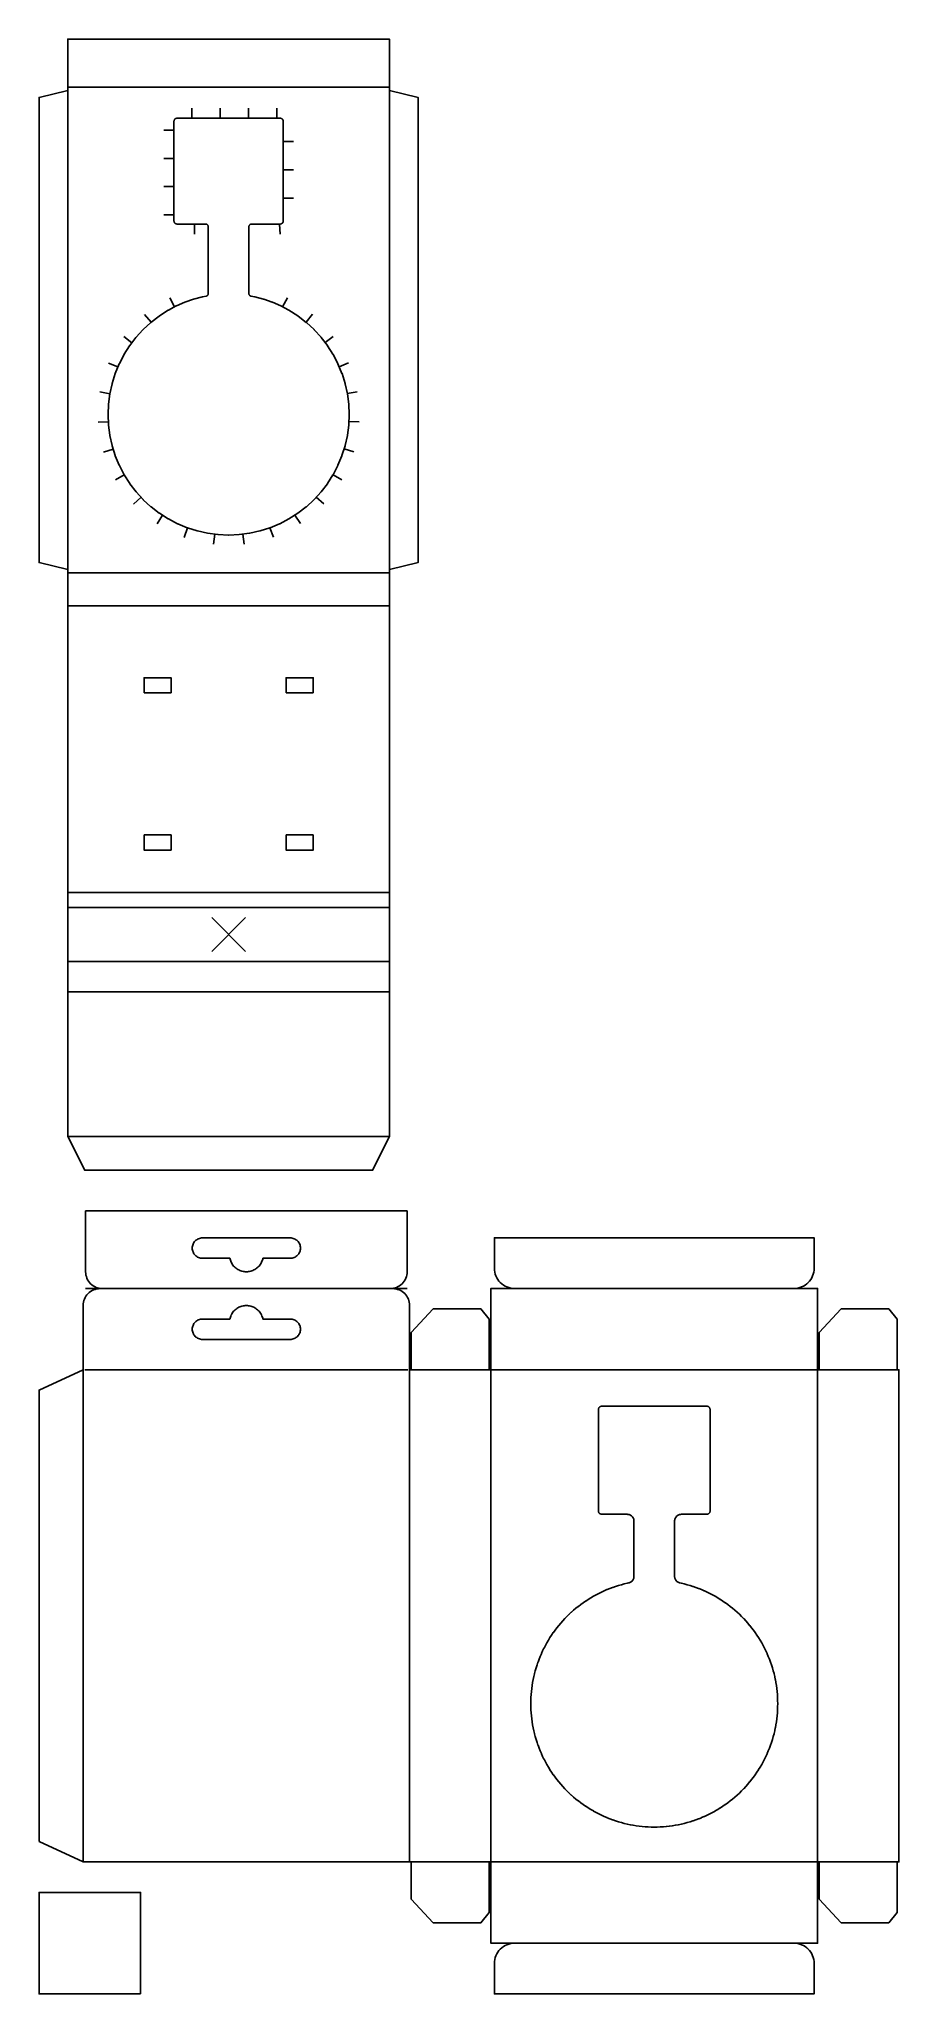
# Model space of a CAD drawing. Extents: x 0 to 254, y 0 to 578.
import ezdxf

# ---------------------------------------------------------------- set-up
doc = ezdxf.new("R2010")
doc.units = 0
for name, color, linetype in [('KONTROLLE_30MM', 7, 'Continuous'), ('RILLEN_BERG', 5, 'Continuous'), ('RILLEN_TAL', 3, 'Continuous'), ('SCHNEIDEN', 1, 'Continuous')]:
    doc.layers.add(name, color=color, linetype=linetype)

msp = doc.modelspace()

# ---------------------------------------------------------------- linework, layer by layer
at = {"layer": 'KONTROLLE_30MM', "color": 7}
msp.add_lwpolyline([(30, 0), (30, 30), (0, 30), (0, 0)], close=True, dxfattribs=at)
at = {"layer": 'RILLEN_BERG', "color": 5}
for points in [[(8.47, 563.95), (103.57, 563.95)], [(8.47, 420.35), (103.57, 420.35)], [(8.47, 410.6), (103.57, 410.6)], [(8.47, 325.8), (103.57, 325.8)], [(8.47, 296.4), (103.57, 296.4)], [(8.47, 253.6), (103.57, 253.6)], [(13.75, 208.6), (108.8, 208.6)], [(134.6, 208.65), (229.15, 208.65)], [(13, 39.05), (13, 184.6)], [(109.55, 39.05), (109.55, 184.6)], [(110.05, 184.6), (133.1, 184.6)], [(133.6, 39.05), (133.6, 184.6)], [(133.6, 184.6), (230.15, 184.6)], [(230.15, 39.05), (230.15, 184.6)], [(230.65, 184.6), (253.7, 184.6)], [(110.05, 39.05), (133.1, 39.05)], [(133.6, 39.05), (230.15, 39.05)], [(230.65, 39.05), (253.7, 39.05)], [(134.6, 15), (229.15, 15)]]:
    msp.add_lwpolyline(points, dxfattribs=at)
at = {"layer": 'RILLEN_TAL', "color": 3}
for points in [[(8.47, 421.35), (8.47, 562.95)], [(103.57, 421.35), (103.57, 562.95)], [(31.02, 384.8), (39.02, 384.8)], [(73.03, 384.8), (81.03, 384.8)], [(31.02, 342.8), (39.02, 342.8)], [(73.03, 342.8), (81.03, 342.8)], [(8.47, 321.35), (103.57, 321.35)], [(8.47, 305.35), (103.57, 305.35)], [(13.5, 184.6), (109.05, 184.6)]]:
    msp.add_lwpolyline(points, dxfattribs=at)
at = {"layer": 'SCHNEIDEN', "color": 1}
for points in [[(0, 560.95), (0, 560.95), (8.47, 562.95), (8.47, 562.95), (8.47, 562.95), (8.47, 562.95), (8.47, 562.95), (8.47, 562.95), (8.47, 562.95), (8.47, 562.95), (8.47, 562.95), (8.47, 562.95), (8.47, 562.95), (8.47, 562.95), (8.47, 562.95), (8.47, 562.95), (8.47, 562.95), (8.47, 578.2), (8.47, 578.2), (8.47, 578.2), (103.57, 578.2), (103.57, 578.2), (103.57, 578.2), (103.57, 562.95), (103.57, 562.95), (103.57, 562.95), (103.57, 562.95), (103.57, 562.95), (103.57, 562.95), (103.57, 562.95), (103.57, 562.95), (103.57, 562.95), (103.57, 562.95), (103.57, 562.95), (103.58, 562.95), (103.58, 562.95), (103.58, 562.95), (103.58, 562.95), (112.05, 560.95), (112.05, 560.95), (112.05, 560.95), (112.05, 423.35), (112.05, 423.35), (112.05, 423.35), (103.58, 421.35), (103.58, 421.35), (103.58, 421.35), (103.58, 421.35), (103.57, 421.35), (103.57, 421.35), (103.57, 421.35), (103.57, 421.35), (103.57, 421.35), (103.57, 421.35), (103.57, 421.35), (103.57, 421.35), (103.57, 421.35), (103.57, 421.35), (103.57, 421.35), (103.57, 253.6), (103.57, 253.6), (103.57, 253.6), (103.57, 253.6), (103.57, 253.6), (98.57, 243.6), (98.57, 243.6), (98.57, 243.6), (13.47, 243.6), (13.47, 243.6), (13.47, 243.6), (8.47, 253.6), (8.47, 253.6), (8.47, 253.6), (8.47, 253.6), (8.47, 253.6), (8.47, 421.35), (8.47, 421.35), (8.47, 421.35), (8.47, 421.35), (8.47, 421.35), (8.47, 421.35), (8.47, 421.35), (8.47, 421.35), (8.47, 421.35), (8.47, 421.35), (8.47, 421.35), (8.47, 421.35), (8.47, 421.35), (8.47, 421.35), (8.47, 421.35), (0, 423.35), (0, 423.35), (0, 423.35), (0, 560.95)], [(52.93, 431.64), (52.86, 431.64), (49.83, 432.04), (49.77, 432.06), (46.79, 432.72), (46.72, 432.74), (43.83, 433.65), (43.76, 433.68), (40.97, 434.84), (40.9, 434.87), (38.23, 436.26), (38.17, 436.3), (35.57, 437.95), (35.52, 437.99), (33.09, 439.86), (33.04, 439.9), (30.8, 441.97), (30.75, 442.02), (28.7, 444.25), (28.66, 444.31), (26.82, 446.7), (26.78, 446.76), (25.17, 449.3), (25.14, 449.36), (23.73, 452.06), (23.7, 452.13), (22.53, 454.94), (22.51, 455), (21.6, 457.9), (21.58, 457.97), (20.92, 460.93), (20.91, 461), (20.52, 464.01), (20.51, 464.08), (20.38, 467.12), (20.38, 467.18), (20.51, 470.19), (20.51, 470.26), (20.9, 473.26), (20.92, 473.32), (21.57, 476.28), (21.58, 476.35), (22.49, 479.25), (22.52, 479.32), (23.69, 482.15), (23.72, 482.21), (25.14, 484.94), (25.17, 485), (26.77, 487.52), (26.81, 487.57), (28.63, 489.96), (28.67, 490.01), (30.71, 492.25), (30.76, 492.3), (33, 494.37), (33.06, 494.41), (35.49, 496.29), (35.55, 496.33), (38.17, 498.01), (38.23, 498.04), (40.56, 499.27), (40.61, 499.3), (43.05, 500.35), (43.11, 500.38), (45.63, 501.25), (45.69, 501.27), (48.29, 501.95), (48.35, 501.96), (49.35, 502.14), (49.44, 502.17), (49.52, 502.19), (49.59, 502.22), (49.66, 502.26), (49.73, 502.31), (49.78, 502.36), (49.84, 502.42), (49.89, 502.49), (49.93, 502.55), (49.96, 502.62), (49.99, 502.7), (50.01, 502.78), (50.02, 502.85), (50.02, 502.95), (50.02, 522.68), (50.02, 522.78), (50.01, 522.86), (49.99, 522.93), (49.96, 523.01), (49.93, 523.08), (49.89, 523.14), (49.84, 523.21), (49.79, 523.27), (49.73, 523.32), (49.67, 523.36), (49.6, 523.41), (49.53, 523.44), (49.46, 523.46), (49.38, 523.48), (49.3, 523.5), (49.21, 523.5), (40.81, 523.5), (40.76, 523.5), (40.72, 523.5), (40.63, 523.51), (40.62, 523.52), (40.53, 523.54), (40.52, 523.54), (40.44, 523.57), (40.43, 523.57), (40.34, 523.61), (40.34, 523.62), (40.26, 523.67), (40.25, 523.67), (40.18, 523.73), (40.17, 523.73), (40.11, 523.8), (40.1, 523.81), (40.05, 523.88), (40.04, 523.89), (39.99, 523.96), (39.99, 523.97), (39.95, 524.05), (39.94, 524.06), (39.91, 524.15), (39.91, 524.16), (39.89, 524.24), (39.89, 524.26), (39.88, 524.34), (39.88, 524.39), (39.87, 524.43), (39.87, 553.87), (39.88, 553.91), (39.88, 553.96), (39.89, 554.05), (39.89, 554.06), (39.91, 554.14), (39.91, 554.15), (39.94, 554.24), (39.95, 554.25), (39.99, 554.33), (39.99, 554.34), (40.04, 554.42), (40.05, 554.42), (40.1, 554.49), (40.11, 554.5), (40.17, 554.57), (40.18, 554.57), (40.25, 554.63), (40.26, 554.64), (40.34, 554.68), (40.35, 554.69), (40.43, 554.73), (40.44, 554.73), (40.52, 554.76), (40.53, 554.76), (40.62, 554.78), (40.63, 554.79), (40.72, 554.8), (40.76, 554.8), (40.81, 554.8), (71.24, 554.8), (71.29, 554.8), (71.33, 554.8), (71.42, 554.79), (71.43, 554.78), (71.52, 554.76), (71.53, 554.76), (71.61, 554.73), (71.62, 554.73), (71.71, 554.69), (71.71, 554.68), (71.79, 554.64), (71.8, 554.63), (71.87, 554.57), (71.88, 554.57), (71.94, 554.5), (71.95, 554.49), (72, 554.42), (72.01, 554.41), (72.06, 554.34), (72.06, 554.33), (72.1, 554.25), (72.11, 554.24), (72.14, 554.15), (72.14, 554.14), (72.16, 554.06), (72.16, 554.04), (72.17, 553.96), (72.17, 553.91), (72.18, 553.87), (72.18, 524.43), (72.17, 524.39), (72.17, 524.34), (72.16, 524.26), (72.16, 524.24), (72.14, 524.16), (72.14, 524.15), (72.11, 524.06), (72.1, 524.05), (72.06, 523.97), (72.06, 523.96), (72.01, 523.89), (72, 523.88), (71.95, 523.81), (71.94, 523.8), (71.88, 523.73), (71.87, 523.73), (71.8, 523.67), (71.79, 523.66), (71.71, 523.62), (71.7, 523.61), (71.62, 523.57), (71.61, 523.57), (71.53, 523.54), (71.52, 523.54), (71.43, 523.52), (71.42, 523.51), (71.33, 523.5), (71.29, 523.5), (71.24, 523.5), (62.84, 523.5), (62.75, 523.5), (62.67, 523.48), (62.59, 523.46), (62.52, 523.44), (62.45, 523.41), (62.38, 523.36), (62.32, 523.32), (62.26, 523.27), (62.21, 523.21), (62.16, 523.14), (62.12, 523.08), (62.09, 523.01), (62.06, 522.93), (62.04, 522.86), (62.03, 522.78), (62.02, 522.68), (62.02, 502.95), (62.03, 502.85), (62.04, 502.78), (62.06, 502.7), (62.09, 502.62), (62.12, 502.55), (62.16, 502.49), (62.21, 502.42), (62.27, 502.36), (62.32, 502.31), (62.39, 502.26), (62.46, 502.22), (62.53, 502.19), (62.61, 502.17), (62.7, 502.14), (63.7, 501.96), (63.76, 501.95), (66.36, 501.27), (66.42, 501.25), (68.94, 500.38), (69, 500.35), (71.44, 499.3), (71.49, 499.27), (73.82, 498.04), (73.88, 498.01), (76.5, 496.33), (76.56, 496.29), (78.99, 494.41), (79.05, 494.37), (81.29, 492.3), (81.34, 492.25), (83.38, 490.01), (83.42, 489.96), (85.24, 487.57), (85.28, 487.52), (86.88, 485), (86.91, 484.94), (88.33, 482.21), (88.36, 482.15), (89.53, 479.32), (89.56, 479.25), (90.47, 476.35), (90.48, 476.28), (91.13, 473.32), (91.15, 473.26), (91.54, 470.26), (91.54, 470.19), (91.67, 467.18), (91.67, 467.12), (91.54, 464.08), (91.53, 464.01), (91.14, 461), (91.13, 460.93), (90.47, 457.97), (90.45, 457.9), (89.54, 455), (89.52, 454.94), (88.35, 452.13), (88.32, 452.06), (86.91, 449.36), (86.88, 449.3), (85.27, 446.76), (85.23, 446.7), (83.39, 444.31), (83.35, 444.25), (81.3, 442.02), (81.25, 441.97), (79.01, 439.9), (78.96, 439.86), (76.53, 437.99), (76.48, 437.95), (73.88, 436.3), (73.82, 436.26), (71.15, 434.87), (71.08, 434.84), (68.29, 433.68), (68.22, 433.65), (65.33, 432.74), (65.26, 432.72), (62.28, 432.06), (62.22, 432.04), (59.19, 431.64), (59.12, 431.64), (56.06, 431.5), (55.99, 431.5)], [(0, 45.05), (0, 45.05), (0, 178.6), (0, 178.6), (0, 178.6), (13, 184.6), (13, 184.6), (13, 184.6), (13, 184.6), (13, 184.6), (13, 184.6), (13, 184.6), (13, 184.6), (13, 184.6), (13, 184.6), (13, 184.6), (13, 184.6), (13, 184.6), (13, 203.6), (13, 203.6), (13.02, 204.09), (13.02, 204.09), (13.1, 204.58), (13.1, 204.58), (13.22, 205.05), (13.22, 205.05), (13.38, 205.51), (13.38, 205.51), (13.59, 205.96), (13.59, 205.96), (13.84, 206.38), (13.84, 206.38), (14.13, 206.77), (14.13, 206.77), (14.46, 207.14), (14.46, 207.14), (14.83, 207.47), (14.83, 207.47), (15.22, 207.76), (15.22, 207.76), (15.64, 208.01), (15.64, 208.01), (16.09, 208.22), (16.09, 208.22), (16.55, 208.38), (16.55, 208.38), (17.02, 208.5), (17.02, 208.5), (17.51, 208.58), (17.51, 208.58), (18, 208.6), (18, 208.6), (18.71, 208.6), (18.71, 208.6), (18.71, 208.6), (18.71, 208.6), (18.71, 208.6), (18.71, 208.6), (18.71, 208.6), (18.71, 208.6), (18.71, 208.6), (18.71, 208.6), (18.71, 208.6), (18.71, 208.6), (18.71, 208.6), (18.71, 208.6), (18.71, 208.6), (18.71, 208.6), (18.71, 208.6), (18.71, 208.6), (18.71, 208.6), (18.71, 208.6), (18.71, 208.6), (18.71, 208.6), (18.71, 208.6), (18.71, 208.6), (18.71, 208.6), (18.71, 208.6), (18.71, 208.6), (18.71, 208.6), (18.71, 208.6), (18.71, 208.6), (18.71, 208.6), (18.71, 208.6), (18.71, 208.6), (18.26, 208.62), (18.26, 208.62), (17.77, 208.7), (17.77, 208.7), (17.3, 208.82), (17.3, 208.82), (16.84, 208.98), (16.84, 208.98), (16.39, 209.19), (16.39, 209.19), (15.97, 209.44), (15.97, 209.44), (15.58, 209.73), (15.58, 209.73), (15.21, 210.06), (15.21, 210.06), (14.88, 210.43), (14.88, 210.43), (14.59, 210.82), (14.59, 210.82), (14.34, 211.24), (14.34, 211.24), (14.13, 211.69), (14.13, 211.69), (13.97, 212.15), (13.97, 212.15), (13.85, 212.62), (13.85, 212.62), (13.77, 213.11), (13.77, 213.11), (13.75, 213.6), (13.75, 213.6), (13.75, 231.6), (13.75, 231.6), (13.75, 231.6), (108.8, 231.6), (108.8, 231.6), (108.8, 231.6), (108.8, 213.6), (108.8, 213.6), (108.78, 213.11), (108.78, 213.11), (108.7, 212.62), (108.7, 212.62), (108.58, 212.15), (108.58, 212.15), (108.42, 211.69), (108.42, 211.69), (108.21, 211.24), (108.21, 211.24), (107.96, 210.82), (107.96, 210.82), (107.67, 210.43), (107.67, 210.43), (107.34, 210.06), (107.34, 210.06), (106.97, 209.73), (106.97, 209.73), (106.58, 209.44), (106.58, 209.44), (106.16, 209.19), (106.16, 209.19), (105.71, 208.98), (105.71, 208.98), (105.25, 208.82), (105.25, 208.82), (104.78, 208.7), (104.78, 208.7), (104.29, 208.62), (104.29, 208.62), (103.84, 208.6), (103.84, 208.6), (103.84, 208.6), (103.84, 208.6), (103.84, 208.6), (103.84, 208.6), (103.84, 208.6), (103.84, 208.6), (103.84, 208.6), (103.84, 208.6), (103.84, 208.6), (103.84, 208.6), (103.84, 208.6), (103.84, 208.6), (103.84, 208.6), (103.84, 208.6), (103.84, 208.6), (103.84, 208.6), (103.84, 208.6), (103.84, 208.6), (103.84, 208.6), (103.84, 208.6), (103.84, 208.6), (103.84, 208.6), (103.84, 208.6), (103.84, 208.6), (103.84, 208.6), (103.84, 208.6), (103.84, 208.6), (103.84, 208.6), (103.84, 208.6), (103.84, 208.6), (103.84, 208.6), (104.55, 208.6), (104.55, 208.6), (105.04, 208.58), (105.04, 208.58), (105.53, 208.5), (105.53, 208.5), (106, 208.38), (106, 208.38), (106.46, 208.22), (106.46, 208.22), (106.91, 208.01), (106.91, 208.01), (107.33, 207.76), (107.33, 207.76), (107.72, 207.47), (107.72, 207.47), (108.09, 207.14), (108.09, 207.14), (108.42, 206.77), (108.42, 206.77), (108.71, 206.38), (108.71, 206.38), (108.96, 205.96), (108.96, 205.96), (109.17, 205.51), (109.17, 205.51), (109.33, 205.05), (109.33, 205.05), (109.45, 204.58), (109.45, 204.58), (109.53, 204.09), (109.53, 204.09), (109.55, 203.6), (109.55, 203.6), (109.55, 184.6), (109.55, 184.6), (109.55, 184.6), (109.55, 184.6), (109.55, 184.6), (109.55, 184.6), (109.55, 184.6), (109.55, 184.6), (109.55, 184.6), (109.55, 184.6), (109.55, 184.6), (109.55, 184.6), (109.55, 184.6), (109.55, 184.6), (109.55, 184.6), (109.55, 184.6), (109.55, 184.6), (110.05, 184.6), (110.05, 184.6), (110.05, 184.6), (110.05, 184.6), (110.05, 184.6), (110.05, 184.6), (110.05, 184.6), (110.05, 184.6), (110.05, 184.6), (110.05, 184.6), (110.05, 184.6), (110.05, 184.6), (110.05, 184.6), (110.05, 184.6), (110.05, 184.6), (110.05, 184.6), (110.05, 184.6), (110.05, 195.6), (110.05, 195.6), (110.05, 195.6), (116.55, 202.6), (116.55, 202.6), (116.55, 202.6), (130.6, 202.6), (130.6, 202.6), (130.6, 202.6), (133.1, 199.6), (133.1, 199.6), (133.1, 199.6), (133.1, 184.6), (133.1, 184.6), (133.1, 184.6), (133.1, 184.6), (133.1, 184.6), (133.1, 184.6), (133.1, 184.6), (133.1, 184.6), (133.1, 184.6), (133.1, 184.6), (133.1, 184.6), (133.1, 184.6), (133.1, 184.6), (133.1, 184.6), (133.1, 184.6), (133.1, 184.6), (133.1, 184.6), (133.6, 184.6), (133.6, 184.6), (133.6, 184.6), (133.6, 184.6), (133.6, 184.6), (133.6, 184.6), (133.6, 184.6), (133.6, 184.6), (133.6, 184.6), (133.6, 184.6), (133.6, 184.6), (133.6, 184.6), (133.6, 184.6), (133.6, 184.6), (133.6, 184.6), (133.6, 184.6), (133.6, 184.6), (133.6, 208.65), (133.6, 208.65), (133.6, 208.65), (140.56, 208.65), (140.56, 208.65), (140.56, 208.65), (140.56, 208.65), (140.56, 208.65), (140.56, 208.65), (140.56, 208.65), (140.56, 208.65), (140.56, 208.65), (140.56, 208.65), (140.56, 208.65), (140.56, 208.65), (140.56, 208.65), (140.56, 208.65), (140.56, 208.65), (140.56, 208.65), (140.56, 208.65), (140.56, 208.65), (140.56, 208.65), (140.56, 208.65), (140.56, 208.65), (140.56, 208.65), (140.56, 208.65), (140.56, 208.65), (140.56, 208.65), (140.56, 208.65), (140.56, 208.65), (140.56, 208.65), (140.56, 208.65), (140.56, 208.65), (140.56, 208.65), (140.56, 208.65), (140.56, 208.65), (140.01, 208.68), (140.01, 208.68), (139.43, 208.77), (139.43, 208.77), (138.86, 208.91), (138.86, 208.91), (138.3, 209.11), (138.3, 209.11), (137.77, 209.36), (137.77, 209.36), (137.27, 209.66), (137.27, 209.66), (136.79, 210.01), (136.79, 210.01), (136.36, 210.41), (136.36, 210.41), (135.96, 210.84), (135.96, 210.84), (135.61, 211.32), (135.61, 211.32), (135.31, 211.82), (135.31, 211.82), (135.06, 212.35), (135.06, 212.35), (134.86, 212.91), (134.86, 212.91), (134.72, 213.48), (134.72, 213.48), (134.63, 214.06), (134.63, 214.06), (134.6, 214.65), (134.6, 214.65), (134.6, 223.65), (134.6, 223.65), (134.6, 223.65), (229.15, 223.65), (229.15, 223.65), (229.15, 223.65), (229.15, 214.65), (229.15, 214.65), (229.12, 214.06), (229.12, 214.06), (229.03, 213.48), (229.03, 213.48), (228.89, 212.91), (228.89, 212.91), (228.69, 212.35), (228.69, 212.35), (228.44, 211.82), (228.44, 211.82), (228.14, 211.32), (228.14, 211.32), (227.79, 210.84), (227.79, 210.84), (227.39, 210.41), (227.39, 210.41), (226.96, 210.01), (226.96, 210.01), (226.48, 209.66), (226.48, 209.66), (225.98, 209.36), (225.98, 209.36), (225.45, 209.11), (225.45, 209.11), (224.89, 208.91), (224.89, 208.91), (224.32, 208.77), (224.32, 208.77), (223.74, 208.68), (223.74, 208.68), (223.19, 208.65), (223.19, 208.65), (223.19, 208.65), (223.19, 208.65), (223.19, 208.65), (223.19, 208.65), (223.19, 208.65), (223.19, 208.65), (223.19, 208.65), (223.19, 208.65), (223.19, 208.65), (223.19, 208.65), (223.19, 208.65), (223.19, 208.65), (223.19, 208.65), (223.19, 208.65), (223.19, 208.65), (223.19, 208.65), (223.19, 208.65), (223.19, 208.65), (223.19, 208.65), (223.19, 208.65), (223.19, 208.65), (223.19, 208.65), (223.19, 208.65), (223.19, 208.65), (223.19, 208.65), (223.19, 208.65), (223.19, 208.65), (223.19, 208.65), (223.19, 208.65), (223.19, 208.65), (223.19, 208.65), (230.15, 208.65), (230.15, 208.65), (230.15, 208.65), (230.15, 184.6), (230.15, 184.6), (230.15, 184.6), (230.15, 184.6), (230.15, 184.6), (230.15, 184.6), (230.15, 184.6), (230.15, 184.6), (230.15, 184.6), (230.15, 184.6), (230.15, 184.6), (230.15, 184.6), (230.15, 184.6), (230.15, 184.6), (230.15, 184.6), (230.15, 184.6), (230.15, 184.6), (230.65, 184.6), (230.65, 184.6), (230.65, 184.6), (230.65, 184.6), (230.65, 184.6), (230.65, 184.6), (230.65, 184.6), (230.65, 184.6), (230.65, 184.6), (230.65, 184.6), (230.65, 184.6), (230.65, 184.6), (230.65, 184.6), (230.65, 184.6), (230.65, 184.6), (230.65, 184.6), (230.65, 184.6), (230.65, 195.6), (230.65, 195.6), (230.65, 195.6), (237.15, 202.6), (237.15, 202.6), (237.15, 202.6), (251.2, 202.6), (251.2, 202.6), (251.2, 202.6), (253.7, 199.6), (253.7, 199.6), (253.7, 199.6), (253.7, 184.6), (253.7, 184.6), (253.7, 184.6), (253.7, 184.6), (253.7, 184.6), (253.7, 184.6), (253.7, 184.6), (253.7, 184.6), (253.7, 184.6), (253.7, 184.6), (253.7, 184.6), (253.7, 184.6), (253.7, 184.6), (253.7, 184.6), (253.7, 184.6), (253.7, 184.6), (253.7, 184.6), (254.2, 184.6), (254.2, 184.6), (254.2, 184.6), (254.2, 39.05), (254.2, 39.05), (254.2, 39.05), (253.7, 39.05), (253.7, 39.05), (253.7, 39.05), (253.7, 39.05), (253.7, 39.05), (253.7, 39.05), (253.7, 39.05), (253.7, 39.05), (253.7, 39.05), (253.7, 39.05), (253.7, 39.05), (253.7, 39.05), (253.7, 39.05), (253.7, 39.05), (253.7, 39.05), (253.7, 39.05), (253.7, 39.05), (253.7, 24.05), (253.7, 24.05), (253.7, 24.05), (251.2, 21.05), (251.2, 21.05), (251.2, 21.05), (237.15, 21.05), (237.15, 21.05), (237.15, 21.05), (230.65, 28.05), (230.65, 28.05), (230.65, 28.05), (230.65, 39.05), (230.65, 39.05), (230.65, 39.05), (230.65, 39.05), (230.65, 39.05), (230.65, 39.05), (230.65, 39.05), (230.65, 39.05), (230.65, 39.05), (230.65, 39.05), (230.65, 39.05), (230.65, 39.05), (230.65, 39.05), (230.65, 39.05), (230.65, 39.05), (230.65, 39.05), (230.65, 39.05), (230.15, 39.05), (230.15, 39.05), (230.15, 39.05), (230.15, 39.05), (230.15, 39.05), (230.15, 39.05), (230.15, 39.05), (230.15, 39.05), (230.15, 39.05), (230.15, 39.05), (230.15, 39.05), (230.15, 39.05), (230.15, 39.05), (230.15, 39.05), (230.15, 39.05), (230.15, 39.05), (230.15, 39.05), (230.15, 15), (230.15, 15), (230.15, 15), (223.19, 15), (223.19, 15), (223.19, 15), (223.19, 15), (223.19, 15), (223.19, 15), (223.19, 15), (223.19, 15), (223.19, 15), (223.19, 15), (223.19, 15), (223.19, 15), (223.19, 15), (223.19, 15), (223.19, 15), (223.19, 15), (223.19, 15), (223.19, 15), (223.19, 15), (223.19, 15), (223.19, 15), (223.19, 15), (223.19, 15), (223.19, 15), (223.19, 15), (223.19, 15), (223.19, 15), (223.19, 15), (223.19, 15), (223.19, 15), (223.19, 15), (223.19, 15), (223.19, 15), (223.74, 14.97), (223.74, 14.97), (224.32, 14.88), (224.32, 14.88), (224.89, 14.74), (224.89, 14.74), (225.45, 14.54), (225.45, 14.54), (225.98, 14.29), (225.98, 14.29), (226.48, 13.99), (226.48, 13.99), (226.96, 13.64), (226.96, 13.64), (227.39, 13.24), (227.39, 13.24), (227.79, 12.81), (227.79, 12.81), (228.14, 12.33), (228.14, 12.33), (228.44, 11.83), (228.44, 11.83), (228.69, 11.3), (228.69, 11.3), (228.89, 10.74), (228.89, 10.74), (229.03, 10.17), (229.03, 10.17), (229.12, 9.59), (229.12, 9.59), (229.15, 9), (229.15, 9), (229.15, 0), (229.15, 0), (229.15, 0), (134.6, 0), (134.6, 0), (134.6, 0), (134.6, 9), (134.6, 9), (134.63, 9.59), (134.63, 9.59), (134.72, 10.17), (134.72, 10.17), (134.86, 10.74), (134.86, 10.74), (135.06, 11.3), (135.06, 11.3), (135.31, 11.83), (135.31, 11.83), (135.61, 12.33), (135.61, 12.33), (135.96, 12.81), (135.96, 12.81), (136.36, 13.24), (136.36, 13.24), (136.79, 13.64), (136.79, 13.64), (137.27, 13.99), (137.27, 13.99), (137.77, 14.29), (137.77, 14.29), (138.3, 14.54), (138.3, 14.54), (138.86, 14.74), (138.86, 14.74), (139.43, 14.88), (139.43, 14.88), (140.01, 14.97), (140.01, 14.97), (140.56, 15), (140.56, 15), (140.56, 15), (140.56, 15), (140.56, 15), (140.56, 15), (140.56, 15), (140.56, 15), (140.56, 15), (140.56, 15), (140.56, 15), (140.56, 15), (140.56, 15), (140.56, 15), (140.56, 15), (140.56, 15), (140.56, 15), (140.56, 15), (140.56, 15), (140.56, 15), (140.56, 15), (140.56, 15), (140.56, 15), (140.56, 15), (140.56, 15), (140.56, 15), (140.56, 15), (140.56, 15), (140.56, 15), (140.56, 15), (140.56, 15), (140.56, 15), (140.56, 15), (133.6, 15), (133.6, 15), (133.6, 15), (133.6, 39.05), (133.6, 39.05), (133.6, 39.05), (133.6, 39.05), (133.6, 39.05), (133.6, 39.05), (133.6, 39.05), (133.6, 39.05), (133.6, 39.05), (133.6, 39.05), (133.6, 39.05), (133.6, 39.05), (133.6, 39.05), (133.6, 39.05), (133.6, 39.05), (133.6, 39.05), (133.6, 39.05), (133.1, 39.05), (133.1, 39.05), (133.1, 39.05), (133.1, 39.05), (133.1, 39.05), (133.1, 39.05), (133.1, 39.05), (133.1, 39.05), (133.1, 39.05), (133.1, 39.05), (133.1, 39.05), (133.1, 39.05), (133.1, 39.05), (133.1, 39.05), (133.1, 39.05), (133.1, 39.05), (133.1, 39.05), (133.1, 24.05), (133.1, 24.05), (133.1, 24.05), (130.6, 21.05), (130.6, 21.05), (130.6, 21.05), (116.55, 21.05), (116.55, 21.05), (116.55, 21.05), (110.05, 28.05), (110.05, 28.05), (110.05, 28.05), (110.05, 39.05), (110.05, 39.05), (110.05, 39.05), (110.05, 39.05), (110.05, 39.05), (110.05, 39.05), (110.05, 39.05), (110.05, 39.05), (110.05, 39.05), (110.05, 39.05), (110.05, 39.05), (110.05, 39.05), (110.05, 39.05), (110.05, 39.05), (110.05, 39.05), (110.05, 39.05), (110.05, 39.05), (13, 39.05), (13, 39.05), (13, 39.05), (13, 39.05), (0, 45.05)], [(74.57, 217.61), (74.86, 217.66), (75.15, 217.73), (75.42, 217.83), (75.69, 217.95), (75.94, 218.11), (76.18, 218.28), (76.4, 218.48), (76.59, 218.7), (76.77, 218.93), (76.92, 219.19), (77.05, 219.45), (77.15, 219.73), (77.22, 220.01), (77.26, 220.31), (77.28, 220.6), (77.26, 220.89), (77.22, 221.19), (77.15, 221.47), (77.05, 221.75), (76.92, 222.01), (76.77, 222.27), (76.59, 222.5), (76.4, 222.72), (76.18, 222.92), (75.94, 223.09), (75.69, 223.25), (75.42, 223.37), (75.15, 223.47), (74.86, 223.54), (74.57, 223.59), (74.28, 223.6), (61.27, 223.6), (48.27, 223.6), (47.98, 223.59), (47.69, 223.54), (47.4, 223.47), (47.13, 223.37), (46.86, 223.25), (46.61, 223.09), (46.37, 222.92), (46.15, 222.72), (45.96, 222.5), (45.78, 222.27), (45.63, 222.01), (45.5, 221.75), (45.4, 221.47), (45.33, 221.19), (45.29, 220.89), (45.27, 220.6), (45.29, 220.31), (45.33, 220.01), (45.4, 219.73), (45.5, 219.45), (45.63, 219.19), (45.78, 218.93), (45.96, 218.7), (46.15, 218.48), (46.37, 218.28), (46.61, 218.11), (46.86, 217.95), (47.13, 217.83), (47.4, 217.73), (47.69, 217.66), (47.98, 217.61), (48.27, 217.6), (56.38, 217.6), (56.45, 217.31), (56.54, 216.99), (56.66, 216.69), (56.79, 216.39), (56.94, 216.1), (57.12, 215.82), (57.31, 215.56), (57.52, 215.3), (57.74, 215.06), (57.98, 214.84), (58.23, 214.63), (58.5, 214.44), (58.77, 214.27), (59.06, 214.12), (59.36, 213.98), (59.67, 213.87), (59.98, 213.77), (60.3, 213.7), (60.62, 213.64), (60.95, 213.61), (61.27, 213.6), (61.6, 213.61), (61.93, 213.64), (62.25, 213.7), (62.57, 213.77), (62.88, 213.87), (63.19, 213.98), (63.49, 214.12), (63.77, 214.27), (64.05, 214.44), (64.32, 214.63), (64.57, 214.84), (64.81, 215.06), (65.03, 215.3), (65.24, 215.56), (65.43, 215.82), (65.61, 216.1), (65.76, 216.39), (65.89, 216.69), (66.01, 216.99), (66.1, 217.31), (66.17, 217.6), (74.28, 217.6)], [(74.57, 199.59), (74.86, 199.54), (75.15, 199.47), (75.42, 199.37), (75.69, 199.25), (75.94, 199.09), (76.18, 198.92), (76.4, 198.72), (76.59, 198.5), (76.77, 198.27), (76.92, 198.01), (77.05, 197.75), (77.15, 197.47), (77.22, 197.19), (77.26, 196.89), (77.28, 196.6), (77.26, 196.31), (77.22, 196.01), (77.15, 195.73), (77.05, 195.45), (76.92, 195.19), (76.77, 194.93), (76.59, 194.7), (76.4, 194.48), (76.18, 194.28), (75.94, 194.11), (75.69, 193.95), (75.42, 193.83), (75.15, 193.73), (74.86, 193.66), (74.57, 193.61), (74.28, 193.6), (61.27, 193.6), (48.27, 193.6), (47.98, 193.61), (47.69, 193.66), (47.4, 193.73), (47.13, 193.83), (46.86, 193.95), (46.61, 194.11), (46.37, 194.28), (46.15, 194.48), (45.96, 194.7), (45.78, 194.93), (45.63, 195.19), (45.5, 195.45), (45.4, 195.73), (45.33, 196.01), (45.29, 196.31), (45.27, 196.6), (45.29, 196.89), (45.33, 197.19), (45.4, 197.47), (45.5, 197.75), (45.63, 198.01), (45.78, 198.27), (45.96, 198.5), (46.15, 198.72), (46.37, 198.92), (46.61, 199.09), (46.86, 199.25), (47.13, 199.37), (47.4, 199.47), (47.69, 199.54), (47.98, 199.59), (48.27, 199.6), (56.38, 199.6), (56.45, 199.89), (56.54, 200.21), (56.66, 200.51), (56.79, 200.81), (56.94, 201.1), (57.12, 201.38), (57.31, 201.64), (57.52, 201.9), (57.74, 202.14), (57.98, 202.36), (58.23, 202.57), (58.5, 202.76), (58.77, 202.93), (59.06, 203.08), (59.36, 203.22), (59.67, 203.33), (59.98, 203.43), (60.3, 203.5), (60.62, 203.56), (60.95, 203.59), (61.27, 203.6), (61.6, 203.59), (61.93, 203.56), (62.25, 203.5), (62.57, 203.43), (62.88, 203.33), (63.19, 203.22), (63.49, 203.08), (63.77, 202.93), (64.05, 202.76), (64.32, 202.57), (64.57, 202.36), (64.81, 202.14), (65.03, 201.9), (65.24, 201.64), (65.43, 201.38), (65.61, 201.1), (65.76, 200.81), (65.89, 200.51), (66.01, 200.21), (66.1, 199.89), (66.17, 199.6), (74.28, 199.6)], [(174.29, 121.55), (174.48, 121.6), (174.66, 121.67), (174.83, 121.75), (175, 121.85), (175.16, 121.97), (175.3, 122.1), (175.43, 122.25), (175.54, 122.4), (175.64, 122.57), (175.73, 122.75), (175.79, 122.93), (175.84, 123.12), (175.87, 123.31), (175.88, 123.51), (175.88, 139.85), (175.87, 140.05), (175.84, 140.24), (175.79, 140.43), (175.72, 140.62), (175.64, 140.79), (175.54, 140.96), (175.42, 141.12), (175.29, 141.26), (175.14, 141.4), (174.99, 141.51), (174.82, 141.61), (174.64, 141.7), (174.46, 141.76), (174.27, 141.81), (174.07, 141.84), (173.88, 141.85), (166.4, 141.85), (166.35, 141.85), (166.33, 141.85), (166.23, 141.86), (166.13, 141.88), (166.04, 141.91), (165.95, 141.95), (165.86, 141.99), (165.78, 142.05), (165.7, 142.11), (165.63, 142.18), (165.57, 142.26), (165.52, 142.34), (165.47, 142.42), (165.43, 142.51), (165.41, 142.61), (165.39, 142.7), (165.38, 142.8), (165.38, 142.83), (165.37, 142.87), (165.37, 172.83), (165.38, 172.87), (165.38, 172.9), (165.39, 173), (165.41, 173.09), (165.43, 173.19), (165.47, 173.28), (165.52, 173.36), (165.57, 173.44), (165.63, 173.52), (165.7, 173.59), (165.78, 173.65), (165.86, 173.71), (165.95, 173.75), (166.04, 173.79), (166.13, 173.82), (166.23, 173.84), (166.33, 173.85), (166.35, 173.85), (166.4, 173.85), (197.35, 173.85), (197.4, 173.85), (197.42, 173.85), (197.52, 173.84), (197.62, 173.82), (197.71, 173.79), (197.8, 173.75), (197.89, 173.71), (197.97, 173.65), (198.05, 173.59), (198.12, 173.52), (198.18, 173.44), (198.23, 173.36), (198.28, 173.28), (198.32, 173.19), (198.34, 173.09), (198.36, 173), (198.37, 172.9), (198.37, 172.87), (198.38, 172.83), (198.38, 142.87), (198.37, 142.83), (198.37, 142.8), (198.36, 142.7), (198.34, 142.61), (198.32, 142.51), (198.28, 142.42), (198.23, 142.34), (198.18, 142.26), (198.12, 142.18), (198.05, 142.11), (197.97, 142.05), (197.89, 141.99), (197.8, 141.95), (197.71, 141.91), (197.62, 141.88), (197.52, 141.86), (197.42, 141.85), (197.4, 141.85), (197.35, 141.85), (189.88, 141.85), (189.68, 141.84), (189.48, 141.81), (189.29, 141.76), (189.11, 141.7), (188.93, 141.61), (188.76, 141.51), (188.61, 141.4), (188.46, 141.26), (188.33, 141.12), (188.21, 140.96), (188.11, 140.79), (188.03, 140.62), (187.96, 140.43), (187.91, 140.24), (187.88, 140.05), (187.88, 139.85), (187.88, 123.51), (187.88, 123.31), (187.91, 123.12), (187.96, 122.93), (188.02, 122.75), (188.11, 122.57), (188.21, 122.4), (188.32, 122.25), (188.45, 122.1), (188.59, 121.97), (188.75, 121.85), (188.92, 121.75), (189.09, 121.67), (189.27, 121.6), (189.46, 121.55), (189.86, 121.47), (189.88, 121.46), (190.73, 121.26), (190.76, 121.25), (191.6, 121.03), (191.62, 121.02), (192.46, 120.78), (192.48, 120.77), (193.31, 120.51), (193.34, 120.5), (194.16, 120.22), (194.18, 120.21), (195, 119.91), (195.02, 119.9), (195.83, 119.58), (195.85, 119.57), (196.66, 119.22), (196.68, 119.21), (197.47, 118.85), (197.49, 118.84), (198.27, 118.46), (198.3, 118.45), (199.07, 118.05), (199.09, 118.03), (199.86, 117.61), (199.88, 117.6), (200.63, 117.16), (200.65, 117.15), (201.39, 116.69), (201.41, 116.68), (202.14, 116.21), (202.16, 116.19), (202.88, 115.7), (202.9, 115.68), (203.61, 115.17), (203.63, 115.16), (204.32, 114.63), (204.34, 114.62), (205.02, 114.07), (205.04, 114.06), (205.71, 113.5), (205.73, 113.48), (206.38, 112.9), (206.4, 112.89), (207.03, 112.29), (207.05, 112.28), (207.68, 111.67), (207.69, 111.65), (208.3, 111.03), (208.32, 111.01), (208.91, 110.37), (208.93, 110.35), (209.5, 109.7), (209.52, 109.68), (210.08, 109.01), (210.1, 109), (210.64, 108.32), (210.66, 108.3), (211.18, 107.6), (211.2, 107.58), (211.71, 106.88), (211.72, 106.86), (212.22, 106.14), (212.23, 106.12), (212.71, 105.39), (212.72, 105.37), (213.18, 104.63), (213.19, 104.6), (213.63, 103.85), (213.64, 103.83), (214.06, 103.07), (214.07, 103.05), (214.47, 102.27), (214.48, 102.25), (214.87, 101.47), (214.88, 101.44), (215.24, 100.65), (215.25, 100.63), (215.59, 99.83), (215.6, 99.81), (215.92, 99), (215.93, 98.97), (216.24, 98.16), (216.25, 98.13), (216.53, 97.31), (216.54, 97.29), (216.8, 96.46), (216.81, 96.43), (217.05, 95.6), (217.06, 95.57), (217.28, 94.73), (217.28, 94.71), (217.49, 93.86), (217.49, 93.84), (217.67, 92.98), (217.68, 92.96), (217.84, 92.1), (217.84, 92.08), (217.98, 91.22), (217.98, 91.19), (218.1, 90.33), (218.1, 90.31), (218.2, 89.44), (218.2, 89.42), (218.28, 88.55), (218.28, 88.52), (218.33, 87.65), (218.33, 87.63), (218.36, 86.76), (218.36, 86.73), (218.37, 85.86), (218.37, 85.84), (218.36, 84.97), (218.36, 84.94), (218.33, 84.07), (218.33, 84.05), (218.28, 83.18), (218.28, 83.15), (218.2, 82.28), (218.2, 82.26), (218.1, 81.39), (218.1, 81.37), (217.98, 80.51), (217.98, 80.48), (217.84, 79.62), (217.84, 79.6), (217.68, 78.74), (217.67, 78.72), (217.49, 77.86), (217.49, 77.84), (217.28, 76.99), (217.28, 76.97), (217.06, 76.13), (217.05, 76.1), (216.81, 75.27), (216.8, 75.24), (216.54, 74.41), (216.53, 74.39), (216.25, 73.57), (216.24, 73.54), (215.93, 72.73), (215.92, 72.7), (215.6, 71.89), (215.59, 71.87), (215.25, 71.07), (215.24, 71.05), (214.88, 70.26), (214.87, 70.23), (214.48, 69.45), (214.47, 69.43), (214.07, 68.65), (214.06, 68.63), (213.64, 67.87), (213.63, 67.85), (213.19, 67.1), (213.18, 67.07), (212.72, 66.33), (212.71, 66.31), (212.23, 65.58), (212.22, 65.56), (211.72, 64.84), (211.71, 64.82), (211.2, 64.12), (211.18, 64.1), (210.66, 63.4), (210.64, 63.38), (210.1, 62.7), (210.08, 62.69), (209.52, 62.02), (209.5, 62), (208.93, 61.35), (208.91, 61.33), (208.32, 60.69), (208.3, 60.67), (207.69, 60.05), (207.68, 60.03), (207.05, 59.42), (207.03, 59.41), (206.4, 58.81), (206.38, 58.8), (205.73, 58.22), (205.71, 58.2), (205.04, 57.64), (205.02, 57.63), (204.34, 57.08), (204.32, 57.07), (203.63, 56.54), (203.61, 56.53), (202.9, 56.02), (202.88, 56), (202.16, 55.51), (202.14, 55.49), (201.41, 55.02), (201.39, 55.01), (200.65, 54.55), (200.63, 54.54), (199.88, 54.1), (199.86, 54.09), (199.09, 53.67), (199.07, 53.65), (198.3, 53.25), (198.27, 53.24), (197.49, 52.86), (197.47, 52.85), (196.68, 52.49), (196.66, 52.48), (195.85, 52.13), (195.83, 52.12), (195.02, 51.8), (195, 51.79), (194.18, 51.49), (194.16, 51.48), (193.34, 51.2), (193.31, 51.19), (192.48, 50.93), (192.46, 50.92), (191.62, 50.68), (191.6, 50.67), (190.76, 50.45), (190.73, 50.44), (189.88, 50.24), (189.86, 50.23), (189.01, 50.05), (188.98, 50.05), (188.13, 49.89), (188.1, 49.89), (187.24, 49.75), (187.22, 49.74), (186.36, 49.63), (186.33, 49.62), (185.46, 49.53), (185.44, 49.52), (184.57, 49.45), (184.55, 49.45), (183.68, 49.39), (183.65, 49.39), (182.78, 49.36), (182.76, 49.36), (181.89, 49.35), (181.86, 49.35), (180.99, 49.36), (180.97, 49.36), (180.1, 49.39), (180.07, 49.39), (179.2, 49.45), (179.18, 49.45), (178.31, 49.52), (178.29, 49.53), (177.42, 49.62), (177.39, 49.63), (176.53, 49.74), (176.51, 49.75), (175.65, 49.89), (175.62, 49.89), (174.77, 50.05), (174.74, 50.05), (173.89, 50.23), (173.87, 50.24), (173.02, 50.44), (172.99, 50.45), (172.15, 50.67), (172.13, 50.68), (171.29, 50.92), (171.27, 50.93), (170.44, 51.19), (170.41, 51.2), (169.59, 51.48), (169.57, 51.49), (168.75, 51.79), (168.73, 51.8), (167.92, 52.12), (167.9, 52.13), (167.09, 52.48), (167.07, 52.49), (166.28, 52.85), (166.26, 52.86), (165.48, 53.24), (165.45, 53.25), (164.68, 53.65), (164.66, 53.67), (163.89, 54.09), (163.87, 54.1), (163.12, 54.54), (163.1, 54.55), (162.36, 55.01), (162.34, 55.02), (161.61, 55.49), (161.59, 55.51), (160.87, 56), (160.85, 56.02), (160.14, 56.53), (160.12, 56.54), (159.43, 57.07), (159.41, 57.08), (158.73, 57.63), (158.71, 57.64), (158.04, 58.2), (158.02, 58.22), (157.37, 58.8), (157.35, 58.81), (156.72, 59.41), (156.7, 59.42), (156.07, 60.03), (156.06, 60.05), (155.45, 60.67), (155.43, 60.69), (154.84, 61.33), (154.82, 61.35), (154.25, 62), (154.23, 62.02), (153.67, 62.69), (153.65, 62.7), (153.11, 63.38), (153.09, 63.4), (152.57, 64.1), (152.55, 64.12), (152.04, 64.82), (152.03, 64.84), (151.53, 65.56), (151.52, 65.58), (151.04, 66.31), (151.03, 66.33), (150.57, 67.07), (150.56, 67.1), (150.12, 67.85), (150.11, 67.87), (149.69, 68.63), (149.68, 68.65), (149.28, 69.43), (149.27, 69.45), (148.88, 70.23), (148.87, 70.26), (148.51, 71.05), (148.5, 71.07), (148.16, 71.87), (148.15, 71.89), (147.83, 72.7), (147.82, 72.73), (147.51, 73.54), (147.5, 73.57), (147.22, 74.39), (147.21, 74.41), (146.95, 75.24), (146.94, 75.27), (146.7, 76.1), (146.69, 76.13), (146.47, 76.97), (146.47, 76.99), (146.26, 77.84), (146.26, 77.86), (146.08, 78.72), (146.07, 78.74), (145.91, 79.6), (145.91, 79.62), (145.77, 80.48), (145.77, 80.51), (145.65, 81.37), (145.65, 81.39), (145.55, 82.26), (145.55, 82.28), (145.47, 83.15), (145.47, 83.18), (145.42, 84.05), (145.42, 84.07), (145.39, 84.94), (145.39, 84.97), (145.38, 85.84), (145.38, 85.86), (145.39, 86.73), (145.39, 86.76), (145.42, 87.63), (145.42, 87.65), (145.47, 88.52), (145.47, 88.55), (145.55, 89.42), (145.55, 89.44), (145.65, 90.31), (145.65, 90.33), (145.77, 91.19), (145.77, 91.22), (145.91, 92.08), (145.91, 92.1), (146.07, 92.96), (146.08, 92.98), (146.26, 93.84), (146.26, 93.86), (146.47, 94.71), (146.47, 94.73), (146.69, 95.57), (146.7, 95.6), (146.94, 96.43), (146.95, 96.46), (147.21, 97.29), (147.22, 97.31), (147.5, 98.13), (147.51, 98.16), (147.82, 98.97), (147.83, 99), (148.15, 99.81), (148.16, 99.83), (148.5, 100.63), (148.51, 100.65), (148.87, 101.44), (148.88, 101.47), (149.27, 102.25), (149.28, 102.27), (149.68, 103.05), (149.69, 103.07), (150.11, 103.83), (150.12, 103.85), (150.56, 104.6), (150.57, 104.63), (151.03, 105.37), (151.04, 105.39), (151.52, 106.12), (151.53, 106.14), (152.03, 106.86), (152.04, 106.88), (152.55, 107.58), (152.57, 107.6), (153.09, 108.3), (153.11, 108.32), (153.65, 109), (153.67, 109.01), (154.23, 109.68), (154.25, 109.7), (154.82, 110.35), (154.84, 110.37), (155.43, 111.01), (155.45, 111.03), (156.06, 111.65), (156.07, 111.67), (156.7, 112.28), (156.72, 112.29), (157.35, 112.89), (157.37, 112.9), (158.02, 113.48), (158.04, 113.5), (158.71, 114.06), (158.73, 114.07), (159.41, 114.62), (159.43, 114.63), (160.12, 115.16), (160.14, 115.17), (160.85, 115.68), (160.87, 115.7), (161.59, 116.19), (161.61, 116.21), (162.34, 116.68), (162.36, 116.69), (163.1, 117.15), (163.12, 117.16), (163.87, 117.6), (163.89, 117.61), (164.66, 118.03), (164.68, 118.05), (165.45, 118.45), (165.48, 118.46), (166.26, 118.84), (166.28, 118.85), (167.07, 119.21), (167.09, 119.22), (167.9, 119.57), (167.92, 119.58), (168.73, 119.9), (168.75, 119.91), (169.57, 120.21), (169.59, 120.22), (170.41, 120.5), (170.44, 120.51), (171.27, 120.77), (171.29, 120.78), (172.13, 121.02), (172.15, 121.03), (172.99, 121.25), (173.02, 121.26), (173.87, 121.46), (173.89, 121.47)]]:
    msp.add_lwpolyline(points, close=True, dxfattribs=at)
for points in [[(45.15, 554.8), (45.15, 557.8)], [(53.53, 554.8), (53.53, 557.8)], [(61.9, 554.8), (61.9, 557.8)], [(70.28, 554.8), (70.28, 557.8)], [(39.87, 551.31), (36.87, 551.31)], [(72.18, 547.93), (75.18, 547.93)], [(39.87, 542.93), (36.87, 542.93)], [(72.18, 539.56), (75.18, 539.56)], [(39.87, 534.56), (36.87, 534.56)], [(39.87, 526.18), (36.87, 526.18)], [(72.18, 531.18), (75.18, 531.18)], [(45.96, 523.5), (45.96, 520.5)], [(71.09, 523.5), (71.26, 520.51)], [(40, 498.98), (38.6, 501.63)], [(71.99, 499.01), (73.39, 501.66)], [(33.09, 494.43), (31.16, 496.74)], [(78.91, 494.48), (80.82, 496.79)], [(27.43, 488.39), (25.05, 490.21)], [(84.57, 488.45), (86.96, 490.27)], [(23.31, 481.23), (20.53, 482.37)], [(88.72, 481.29), (91.49, 482.44)], [(20.91, 473.31), (17.96, 473.83)], [(91.12, 473.37), (94.07, 473.91)], [(20.47, 465.04), (17.47, 464.91)], [(91.59, 465.11), (94.58, 464.98)], [(21.91, 456.9), (19.05, 456)], [(90.16, 456.97), (93.02, 456.07)], [(25.17, 449.3), (22.58, 447.79)], [(86.91, 449.36), (89.52, 447.87)], [(30.14, 442.68), (27.92, 440.66)], [(81.96, 442.73), (84.17, 440.71)], [(36.48, 437.37), (34.87, 434.84)], [(68.25, 433.66), (69.28, 430.85)], [(75.63, 437.41), (77.24, 434.88)], [(43.87, 433.64), (42.86, 430.82)], [(51.92, 431.77), (51.53, 428.79)], [(60.19, 431.78), (60.59, 428.8)], [(31.02, 384.8), (31.02, 389.3), (39.02, 389.3), (39.02, 384.8)], [(73.03, 384.8), (73.03, 389.3), (81.03, 389.3), (81.03, 384.8)], [(31.02, 342.8), (31.02, 338.3), (39.02, 338.3), (39.02, 342.8)], [(73.03, 342.8), (73.03, 338.3), (81.03, 338.3), (81.03, 342.8)], [(51.02, 308.35), (61.02, 318.35)], [(51.02, 318.35), (61.02, 308.35)]]:
    msp.add_lwpolyline(points, dxfattribs=at)

doc.saveas('drawing.dxf')
